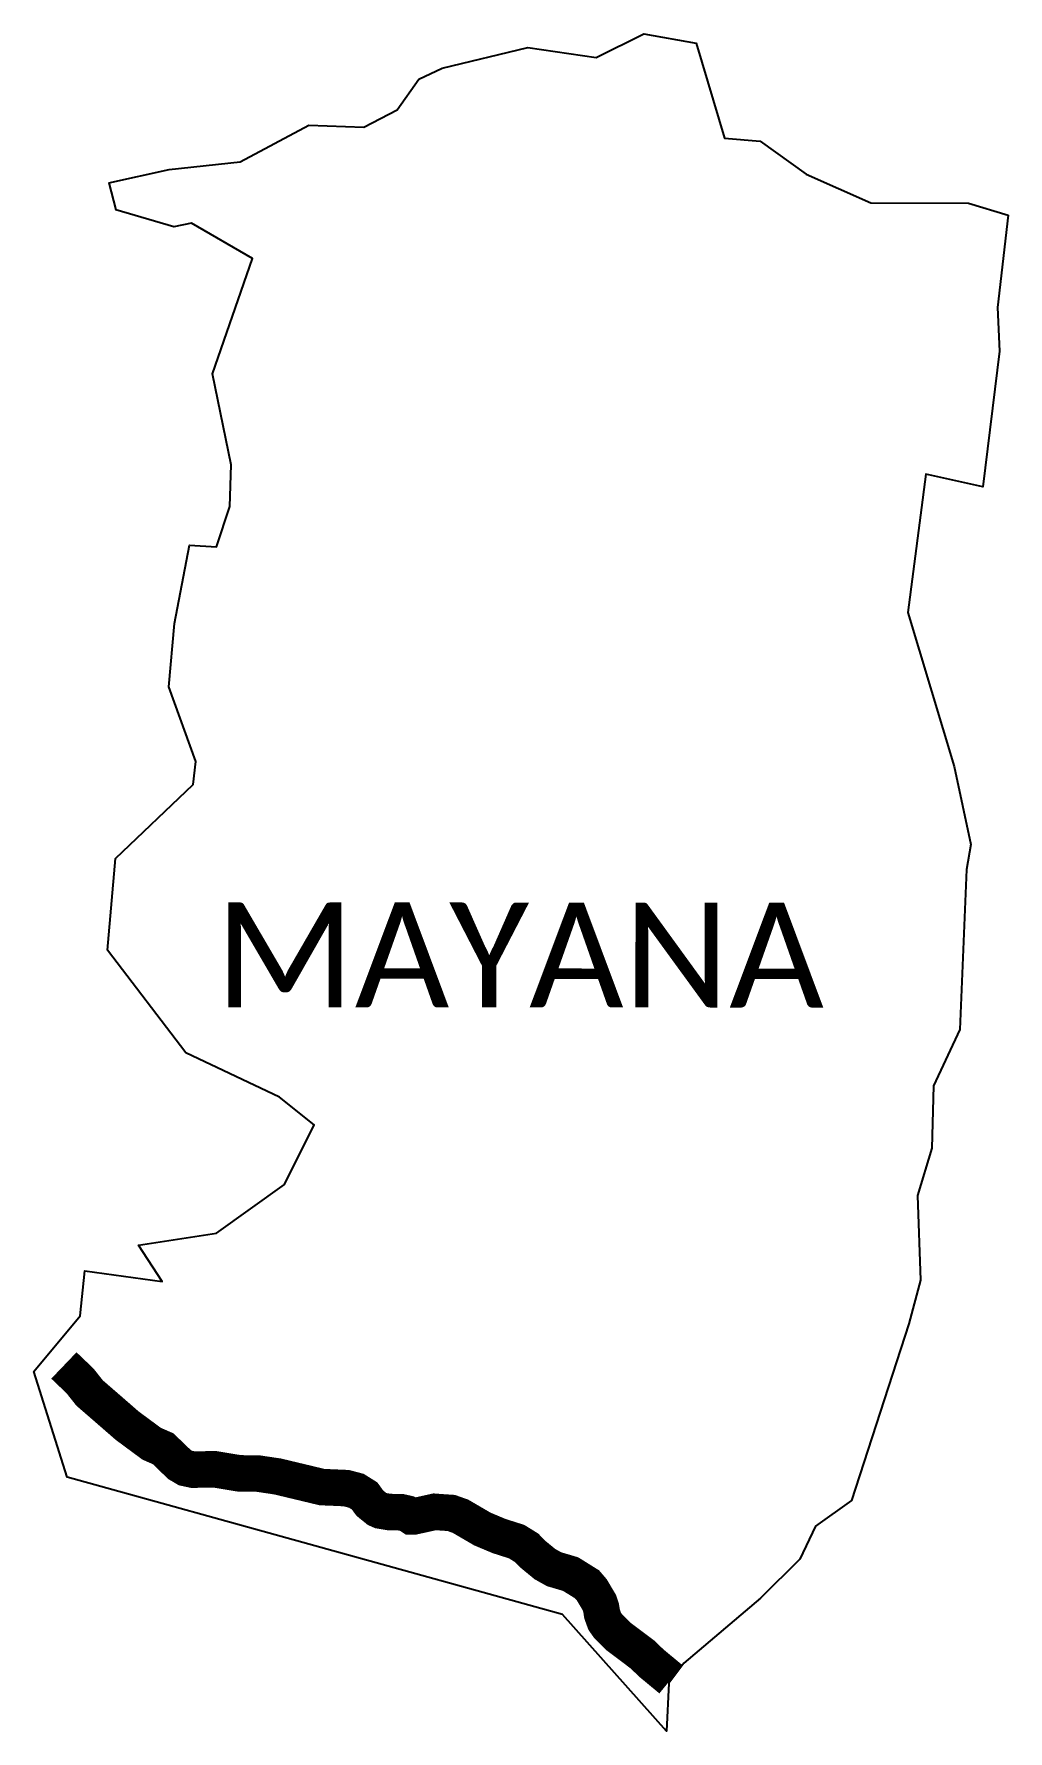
# Model space of a CAD drawing. Header units: metres. Extents: x 344592 to 345926, y 1761117 to 1763441.
import ezdxf

# ---------------------------------------------------------------- set-up
doc = ezdxf.new("R2010")
doc.units = ezdxf.units.M
doc.header["$MEASUREMENT"] = 0
for name, color, linetype in [('UNPROTECTED', 130, 'Continuous'), ('VILLAGE BOUNDRY', 3, 'Continuous'), ('VILLAGE NAME', 250, 'Continuous')]:
    doc.layers.add(name, color=color, linetype=linetype)
doc.styles.get("Standard").update_dxf_attribs({"font": 'arial.ttf'})

msp = doc.modelspace()

# ---------------------------------------------------------------- linework, layer by layer
at = {"layer": 'UNPROTECTED', "const_width": 50, "flags": 128}
msp.add_lwpolyline([(344633.2, 1761617.4), (344642.7, 1761608.3), (344655.1, 1761596.5), (344668.4, 1761579.7), (344690.8, 1761560.3), (344720, 1761534.9), (344753.4, 1761510.2), (344769.2, 1761503.3), (344775.7, 1761497), (344784.6, 1761488.4), (344791.7, 1761481.7), (344799.8, 1761476.9), (344810.1, 1761474.7), (344824.7, 1761475), (344840, 1761475.2), (344850.1, 1761473.5), (344859.7, 1761471.9), (344873.8, 1761469.6), (344898.8, 1761469.4), (344925.8, 1761465.4), (344963.5, 1761456.4), (344986.8, 1761450.8), (345000, 1761450.3), (345020, 1761449.4), (345033.7, 1761445.8), (345045.1, 1761438.7), (345052.1, 1761429), (345062.6, 1761420.5), (345066.7, 1761418.7), (345078.8, 1761416.7), (345095.5, 1761416.3), (345103, 1761414.6), (345108.7, 1761410.9), (345113.4, 1761410.9), (345127.6, 1761414), (345141, 1761417), (345150.2, 1761416.3), (345163.7, 1761415.4), (345176.4, 1761410.9), (345190.6, 1761402.6), (345206.2, 1761393.5), (345229, 1761383.9), (345253.4, 1761376.1), (345267.2, 1761367.5), (345274.7, 1761359.6), (345292, 1761345.4), (345304.5, 1761338.4), (345327.2, 1761331.7), (345349.7, 1761317.7), (345356.3, 1761310), (345361.5, 1761301.2), (345366.6, 1761292.7), (345368.9, 1761285.8), (345370.3, 1761277), (345374, 1761266.9), (345378.9, 1761260), (345393.1, 1761246), (345413, 1761231.1), (345426, 1761221.3), (345437.6, 1761210), (345461.9, 1761189.9), (345464.6, 1761187.7)], dxfattribs=at)
at = {"layer": 'VILLAGE BOUNDRY'}
msp.add_lwpolyline([(344694.9, 1763237), (344704.3, 1763199.9)], dxfattribs=at)
for points in [[(344694.9, 1763237, 0), (344777.4, 1763255.2, 0), (344874.8, 1763265.4, 0), (344968.5, 1763315.7, 0), (345044.2, 1763312.9, 0), (345089.6, 1763336.7, 0), (345119.3, 1763378.8, 0), (345151.2, 1763393.8, 0), (345268.7, 1763422.3, 0), (345362.1, 1763408.4, 0), (345427.7, 1763440.7, 0), (345499.2, 1763428.2, 0), (345538.1, 1763298, 0), (345586.7, 1763293.8, 0), (345650, 1763248.5, 0), (345738.6, 1763209.5, 0), (345872, 1763208.9, 0), (345926.3, 1763192.4, 0)], [(345926.3, 1763192.4, 0), (345911.9, 1763066.2, 0), (345914.7, 1763006.4, 0), (345891.7, 1762820.5, 0), (345813.9, 1762837.9, 0), (345788.9, 1762648.4, 0), (345852.4, 1762437.7, 0), (345875.4, 1762331, 0), (345869.5, 1762296.4, 0), (345860.3, 1762077.4, 0), (345824, 1762000.1, 0), (345821.8, 1761914.9, 0), (345802.3, 1761850.3, 0), (345806.4, 1761734.3, 0), (345790.4, 1761674.2, 0), (345712, 1761432.3, 0), (345662.7, 1761397.2, 0), (345641.2, 1761352.2, 0), (345587.4, 1761298.8, 0), (345482.2, 1761209.7, 0), (345461.9, 1761182.2, 0), (345458.7, 1761116.8, 0), (345316.2, 1761276.2, 0), (344637.5, 1761464.3, 0), (344592.2, 1761608.9, 0), (344655.4, 1761685.2, 0), (344662, 1761747.1, 0), (344767.7, 1761732.4, 0), (344735.4, 1761781.9, 0), (344842.2, 1761798.4, 0), (344935.2, 1761865.2, 0), (344976.1, 1761947, 0), (344928.5, 1761984.9, 0), (344800.2, 1762045.3, 0), (344692.8, 1762186.3, 0), (344704, 1762311.8, 0), (344810.2, 1762413.1, 0), (344813.7, 1762444.6, 0), (344777.1, 1762546.5, 0), (344784.9, 1762633.2, 0), (344805.1, 1762740.7, 0), (344842.4, 1762738.5, 0), (344860.3, 1762793.7, 0), (344862.4, 1762850.7, 0), (344836.9, 1762975.4, 0), (344891.7, 1763133.4, 0), (344808, 1763181.8, 0), (344783.6, 1763176.7, 0), (344704.3, 1763199.9, 0)]]:
    msp.add_polyline3d(points, dxfattribs=at)

# ---------------------------------------------------------------- texts
at = {"layer": 'VILLAGE NAME', "insert": (344840.1, 1762251.5), "char_height": 143.7, "attachment_point": 1, "rotation": 359.9793}
msp.add_mtext_dynamic_manual_height_columns('{\\fCalibri|b0|i0|c0|p34;MAYANA}', width=1418, gutter_width=718.5, heights=[0], dxfattribs=at)

doc.saveas('drawing.dxf')
